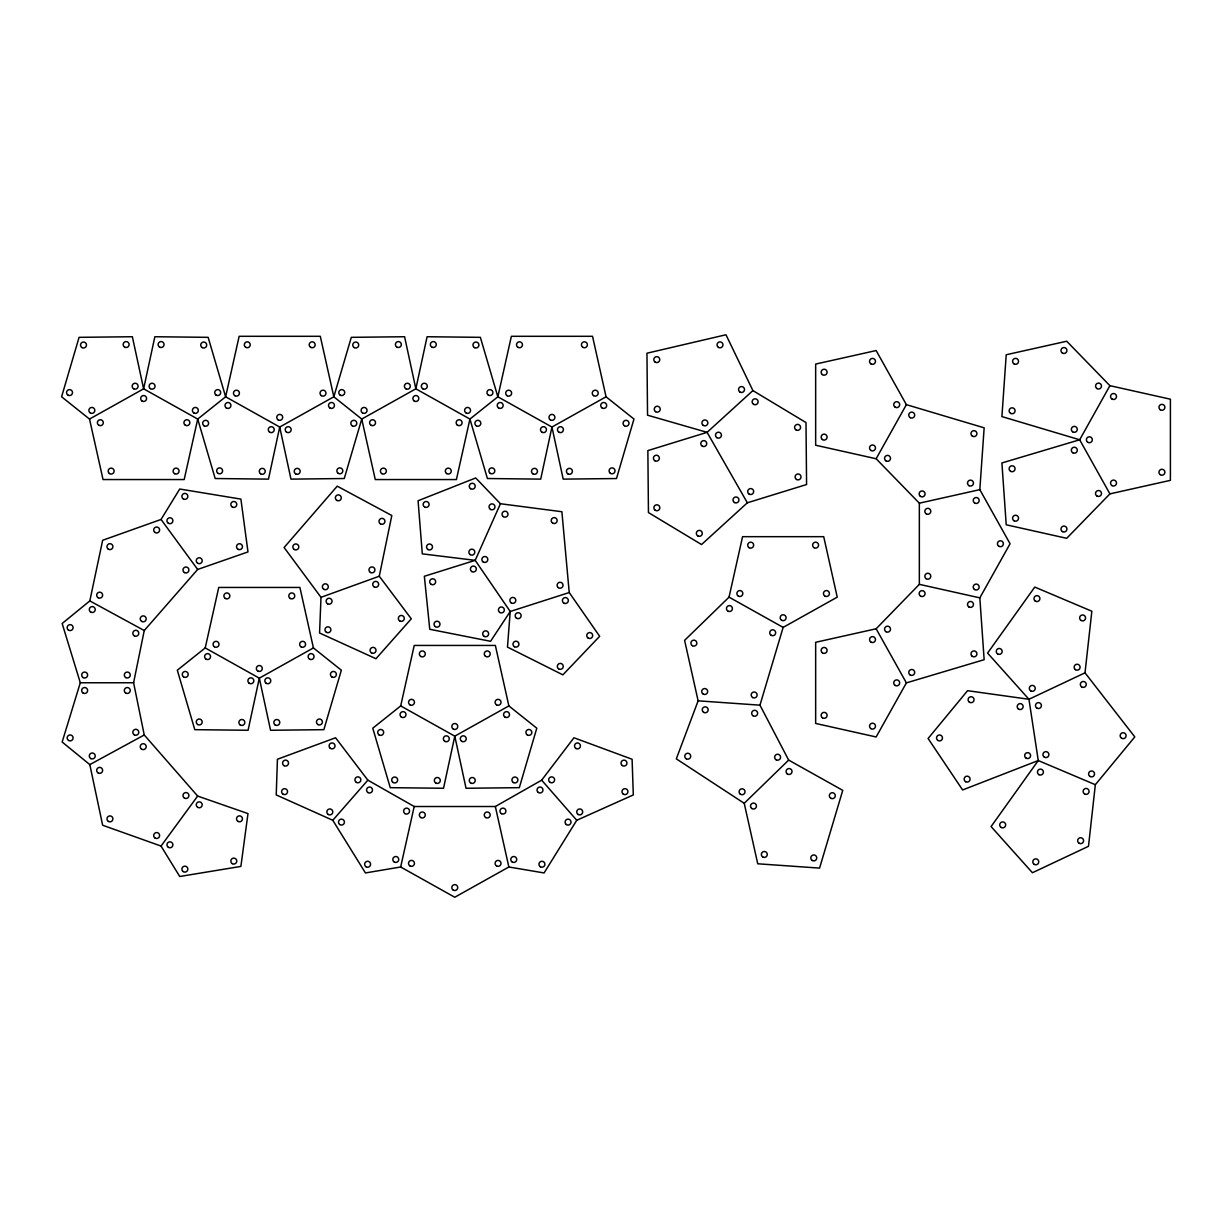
<?xml version="1.0" encoding="UTF-8"?>
<svg xmlns="http://www.w3.org/2000/svg" width="1232" height="1232" viewBox="0 0 1232 1232"><rect width="100%" height="100%" fill="white"/><g stroke="black" fill="none" stroke-linecap="round" stroke-linejoin="round"><path stroke-width="1.5" d="M320.998 597.32L319.565 633.002L375.96 658.72L411.288 618.818L379.271 576.222L391.807 515.515L337.229 486.163L284.115 547.516L320.998 597.32L379.271 576.222M979.825 489.658L984.152 427.827L906.382 404.65L876.137 350.55L815.661 364.071L815.661 445.229L876.137 458.751L919.349 503.18L919.349 584.338L876.137 628.782L815.661 642.303L815.661 723.446L876.137 736.967L906.382 682.882L984.152 659.69L979.825 597.859L1010.071 543.759L979.825 489.658L919.349 503.18M1085.007 672.826L1091.845 611.226L1034.772 587.079L987.587 653.099L1028.951 699.268L1038.268 760.544L991.082 826.564L1032.431 872.733L1088.487 846.307L1095.34 784.707L1134.795 736.905L1085.007 672.826L1028.951 699.268L967.567 690.69L928.096 738.492L962.623 789.958L1038.268 760.544L1095.34 784.707M133.595 682.759L144.252 630.538L197.659 569.446L247.986 551.921L240.887 499.099L179.733 489.027L161.038 519.457L102.656 540.278L89.813 600.908L62.154 623.5L80.296 682.759L62.154 742.018L89.813 764.61L102.656 825.24L161.038 846.061L179.733 876.491L240.887 866.419L247.986 813.597L197.659 796.072L144.252 734.98L133.595 682.759L80.296 682.759M205.22 647.924L218.742 587.448L299.9 587.448L313.421 647.924L341.341 670.208L323.862 729.667L270.563 730.268L259.321 678.17L205.22 647.924L177.316 670.208L194.795 729.667L248.079 730.268L259.321 678.17L313.421 647.924M400.693 705.921L414.214 645.445L495.356 645.445L508.878 705.921L536.798 728.204L519.319 787.664L466.035 788.264L454.793 736.166L400.693 705.921L372.772 728.204L390.251 787.664L443.535 788.264L454.793 736.166L508.878 705.921M400.662 866.989L414.198 806.513L367.86 780.164L335.566 737.768L277.431 759.251L276.23 794.933L332.779 820.281L365.457 872.949L400.662 866.989L454.762 897.235L508.862 866.989L544.082 872.949L576.745 820.281L633.31 794.933L632.093 759.251L573.958 737.768L541.664 780.164L495.341 806.513L414.198 806.513M729.036 597.15L742.573 536.675L823.715 536.675L837.236 597.15L783.136 627.396L759.959 705.166L788.665 760.098L842.75 790.343L819.573 868.098L757.742 863.786L744.22 803.295L676.322 758.85L698.128 700.839L684.607 640.363L729.036 597.15L783.136 627.396M500.423 503.734L475.198 560.344L424.347 576.268L429.768 629.29L490.567 641.302L510.217 611.488L569.23 592.546L599.661 636.297L562.885 674.859L507.476 647.093L510.217 611.488L475.198 560.344L422.299 553.861L418.079 500.746L475.721 477.954L500.423 503.734L561.884 511.727L569.23 592.546M876.137 458.751L906.382 404.65M1109.909 385.678L1079.679 439.778L1001.909 462.955L1006.221 524.786L1066.712 538.307L1109.909 493.878L1170.4 480.341L1170.4 399.199L1109.909 385.678L1066.712 341.233L1006.221 354.754L1001.909 416.585L1079.679 439.778L1109.909 493.878M161.038 846.061L197.659 796.072M332.779 820.281L367.86 780.164M744.22 803.295L788.665 760.098M752.906 390.59L707.091 432.34L647.863 450.604L648.448 512.574L701.547 544.544L747.347 502.795L806.575 484.53L806.005 422.561L752.906 390.59L725.971 334.765L646.954 353.214L647.539 415.184L707.091 432.34L747.347 502.795M89.52 419.065L143.62 388.819L154.862 336.736L208.146 337.337L225.625 396.796L279.726 427.042L290.968 479.125L344.267 478.524L361.746 419.065L415.846 388.819L427.088 336.736L480.372 337.337L497.851 396.796L551.951 427.042L563.193 479.125L616.493 478.54L633.972 419.065L606.052 396.796L592.53 336.305L511.372 336.305L497.851 396.796L469.931 419.065L456.41 479.556L375.267 479.556L361.746 419.065L333.826 396.796L320.305 336.305L239.147 336.305L225.625 396.796L197.721 419.065L184.184 479.556L103.041 479.556L89.52 419.065L61.6 396.796L79.079 337.337L132.363 336.736L143.62 388.819L197.721 419.065L215.184 478.524L268.484 479.125L279.726 427.042L333.826 396.796L351.305 337.337L404.589 336.736L415.846 388.819L469.931 419.065L487.41 478.524L540.709 479.125L551.951 427.042L606.052 396.796M89.813 764.61L144.252 734.98M698.128 700.839L759.959 705.166M919.349 584.338L979.825 597.859M89.813 600.908L144.252 630.538M541.664 780.164L576.745 820.281M161.038 519.457L197.659 569.446M876.137 628.782L906.382 682.882M495.341 806.513L508.862 866.989M125.541 692.908A2.972 2.972 0 0 0 130.238 690.798A2.972 2.972 0 0 0 126.064 687.779A2.972 2.972 0 0 0 125.541 692.908M83.16 693.077A2.972 2.972 0 0 0 87.626 690.49A2.972 2.972 0 0 0 83.16 687.918A2.972 2.972 0 0 0 83.16 693.077M68.638 740.478A2.972 2.972 0 0 0 73.104 737.906A2.972 2.972 0 0 0 68.638 735.335A2.972 2.972 0 0 0 68.638 740.478M90.768 758.542A2.972 2.972 0 0 0 95.234 755.971A2.972 2.972 0 0 0 90.768 753.399A2.972 2.972 0 0 0 90.768 758.542M134.319 734.842A2.972 2.972 0 0 0 138.785 732.27A2.972 2.972 0 0 0 134.319 729.683A2.972 2.972 0 0 0 134.319 734.842M237.745 549.102A2.972 2.972 0 0 0 242.442 546.993A2.972 2.972 0 0 0 238.269 543.974A2.972 2.972 0 0 0 237.745 549.102M232.309 507.014A2.972 2.972 0 0 0 236.775 504.442A2.972 2.972 0 0 0 232.309 501.871A2.972 2.972 0 0 0 232.309 507.014M183.383 498.96A2.972 2.972 0 0 0 187.849 496.388A2.972 2.972 0 0 0 183.383 493.801A2.972 2.972 0 0 0 183.383 498.96M168.43 523.307A2.972 2.972 0 0 0 172.896 520.72A2.972 2.972 0 0 0 168.43 518.148A2.972 2.972 0 0 0 168.43 523.307M197.736 563.301A2.972 2.972 0 0 0 202.202 560.714A2.972 2.972 0 0 0 197.736 558.142A2.972 2.972 0 0 0 197.736 563.301M141.48 749.071A2.972 2.972 0 0 0 146.177 746.962A2.972 2.972 0 0 0 142.003 743.943A2.972 2.972 0 0 0 141.48 749.071M98.175 772.941A2.972 2.972 0 0 0 102.641 770.37A2.972 2.972 0 0 0 98.175 767.782A2.972 2.972 0 0 0 98.175 772.941M108.462 821.451A2.972 2.972 0 0 0 112.913 818.88A2.972 2.972 0 0 0 108.462 816.292A2.972 2.972 0 0 0 108.462 821.451M155.155 838.099A2.972 2.972 0 0 0 159.621 835.527A2.972 2.972 0 0 0 155.155 832.955A2.972 2.972 0 0 0 155.155 838.099M184.461 798.105A2.972 2.972 0 0 0 188.927 795.533A2.972 2.972 0 0 0 184.461 792.961A2.972 2.972 0 0 0 184.461 798.105M134.319 635.835A2.972 2.972 0 0 0 138.785 633.248A2.972 2.972 0 0 0 134.319 630.676A2.972 2.972 0 0 0 134.319 635.835M90.768 612.119A2.972 2.972 0 0 0 95.234 609.547A2.972 2.972 0 0 0 90.768 606.976A2.972 2.972 0 0 0 90.768 612.119M68.391 630.029A2.972 2.972 0 0 0 73.088 627.92A2.972 2.972 0 0 0 68.915 624.901A2.972 2.972 0 0 0 68.391 630.029M83.16 677.6A2.972 2.972 0 0 0 87.626 675.028A2.972 2.972 0 0 0 83.16 672.456A2.972 2.972 0 0 0 83.16 677.6M125.787 677.6A2.972 2.972 0 0 0 130.253 675.028A2.972 2.972 0 0 0 125.787 672.456A2.972 2.972 0 0 0 125.787 677.6M184.461 572.572A2.972 2.972 0 0 0 188.927 569.985A2.972 2.972 0 0 0 184.461 567.413A2.972 2.972 0 0 0 184.461 572.572M154.909 532.409A2.972 2.972 0 0 0 159.606 530.299A2.972 2.972 0 0 0 155.432 527.281A2.972 2.972 0 0 0 154.909 532.409M108.2 549.056A2.972 2.972 0 0 0 112.897 546.946A2.972 2.972 0 0 0 108.724 543.928A2.972 2.972 0 0 0 108.2 549.056M98.175 597.736A2.972 2.972 0 0 0 102.641 595.148A2.972 2.972 0 0 0 98.175 592.577A2.972 2.972 0 0 0 98.175 597.736M141.726 621.436A2.972 2.972 0 0 0 146.192 618.864A2.972 2.972 0 0 0 141.726 616.277A2.972 2.972 0 0 0 141.726 621.436M168.43 847.37A2.972 2.972 0 0 0 172.896 844.798A2.972 2.972 0 0 0 168.43 842.226A2.972 2.972 0 0 0 168.43 847.37M183.137 871.548A2.972 2.972 0 0 0 187.834 869.438A2.972 2.972 0 0 0 183.66 866.419A2.972 2.972 0 0 0 183.137 871.548M232.309 863.647A2.972 2.972 0 0 0 236.775 861.076A2.972 2.972 0 0 0 232.309 858.504A2.972 2.972 0 0 0 232.309 863.647M238.007 821.405A2.972 2.972 0 0 0 242.458 818.818A2.972 2.972 0 0 0 238.007 816.246A2.972 2.972 0 0 0 238.007 821.405M197.736 807.376A2.972 2.972 0 0 0 202.202 804.804A2.972 2.972 0 0 0 197.736 802.217A2.972 2.972 0 0 0 197.736 807.376M501.455 813.659A2.972 2.972 0 0 0 505.921 811.087A2.972 2.972 0 0 0 501.455 808.515A2.972 2.972 0 0 0 501.455 813.659M512.266 862.046A2.972 2.972 0 0 0 516.732 859.474A2.972 2.972 0 0 0 512.266 856.902A2.972 2.972 0 0 0 512.266 862.046M540.448 866.82A2.972 2.972 0 0 0 544.898 864.233A2.972 2.972 0 0 0 540.448 861.661A2.972 2.972 0 0 0 540.448 866.82M566.32 824.516A2.972 2.972 0 0 0 571.017 822.406A2.972 2.972 0 0 0 566.843 819.388A2.972 2.972 0 0 0 566.32 824.516M538.261 792.422A2.972 2.972 0 0 0 542.958 790.313A2.972 2.972 0 0 0 538.784 787.294A2.972 2.972 0 0 0 538.261 792.422M575.991 748.486A2.972 2.972 0 0 0 580.457 745.914A2.972 2.972 0 0 0 575.991 743.343A2.972 2.972 0 0 0 575.991 748.486M549.903 782.243A2.972 2.972 0 0 0 554.6 780.133A2.972 2.972 0 0 0 550.427 777.115A2.972 2.972 0 0 0 549.903 782.243M578.224 814.506A2.972 2.972 0 0 0 582.69 811.919A2.972 2.972 0 0 0 578.224 809.347A2.972 2.972 0 0 0 578.224 814.506M623.207 794.055A2.972 2.972 0 0 0 627.92 791.945A2.972 2.972 0 0 0 623.731 788.927A2.972 2.972 0 0 0 623.207 794.055M622.252 765.503A2.972 2.972 0 0 0 626.949 763.393A2.972 2.972 0 0 0 622.776 760.375A2.972 2.972 0 0 0 622.252 765.503M368.045 792.592A2.972 2.972 0 0 0 372.511 790.005A2.972 2.972 0 0 0 368.045 787.433A2.972 2.972 0 0 0 368.045 792.592M339.724 824.516A2.972 2.972 0 0 0 344.421 822.406A2.972 2.972 0 0 0 340.248 819.388A2.972 2.972 0 0 0 339.724 824.516M366.12 866.82A2.972 2.972 0 0 0 370.586 864.233A2.972 2.972 0 0 0 366.12 861.661A2.972 2.972 0 0 0 366.12 866.82M394.286 862.046A2.972 2.972 0 0 0 398.752 859.474A2.972 2.972 0 0 0 394.286 856.902A2.972 2.972 0 0 0 394.286 862.046M405.097 813.659A2.972 2.972 0 0 0 409.563 811.087A2.972 2.972 0 0 0 405.097 808.515A2.972 2.972 0 0 0 405.097 813.659M330.315 748.317A2.972 2.972 0 0 0 335.012 746.222A2.972 2.972 0 0 0 330.838 743.204A2.972 2.972 0 0 0 330.315 748.317M284.053 765.673A2.972 2.972 0 0 0 288.519 763.085A2.972 2.972 0 0 0 284.053 760.514A2.972 2.972 0 0 0 284.053 765.673M282.836 794.055A2.972 2.972 0 0 0 287.533 791.945A2.972 2.972 0 0 0 283.36 788.927A2.972 2.972 0 0 0 282.836 794.055M328.343 814.506A2.972 2.972 0 0 0 332.794 811.919A2.972 2.972 0 0 0 328.343 809.347A2.972 2.972 0 0 0 328.343 814.506M356.402 782.397A2.972 2.972 0 0 0 360.868 779.825A2.972 2.972 0 0 0 356.402 777.253A2.972 2.972 0 0 0 356.402 782.397M420.82 817.555A2.972 2.972 0 0 0 425.286 814.983A2.972 2.972 0 0 0 420.82 812.396A2.972 2.972 0 0 0 420.82 817.555M409.994 865.942A2.972 2.972 0 0 0 414.46 863.37A2.972 2.972 0 0 0 409.994 860.798A2.972 2.972 0 0 0 409.994 865.942M453.284 890.135A2.972 2.972 0 0 0 457.734 887.564A2.972 2.972 0 0 0 453.284 884.992A2.972 2.972 0 0 0 453.284 890.135M496.558 865.942A2.972 2.972 0 0 0 501.024 863.37A2.972 2.972 0 0 0 496.558 860.798A2.972 2.972 0 0 0 496.558 865.942M485.731 817.555A2.972 2.972 0 0 0 490.197 814.983A2.972 2.972 0 0 0 485.731 812.396A2.972 2.972 0 0 0 485.731 817.555M410.025 704.873A2.972 2.972 0 0 0 414.476 702.302A2.972 2.972 0 0 0 410.025 699.73A2.972 2.972 0 0 0 410.025 704.873M453.299 729.067A2.972 2.972 0 0 0 457.765 726.495A2.972 2.972 0 0 0 453.299 723.923A2.972 2.972 0 0 0 453.299 729.067M496.573 704.873A2.972 2.972 0 0 0 501.039 702.302A2.972 2.972 0 0 0 496.573 699.73A2.972 2.972 0 0 0 496.573 704.873M485.5 656.317A2.972 2.972 0 0 0 490.197 654.207A2.972 2.972 0 0 0 486.024 651.189A2.972 2.972 0 0 0 485.5 656.317M420.836 656.487A2.972 2.972 0 0 0 425.302 653.915A2.972 2.972 0 0 0 420.836 651.328A2.972 2.972 0 0 0 420.836 656.487M378.948 734.826A2.972 2.972 0 0 0 383.66 732.717A2.972 2.972 0 0 0 379.487 729.698A2.972 2.972 0 0 0 378.948 734.826M392.931 782.397A2.972 2.972 0 0 0 397.643 780.287A2.972 2.972 0 0 0 393.47 777.269A2.972 2.972 0 0 0 392.931 782.397M435.82 783.044A2.972 2.972 0 0 0 440.286 780.457A2.972 2.972 0 0 0 435.82 777.885A2.972 2.972 0 0 0 435.82 783.044M444.829 741.356A2.972 2.972 0 0 0 449.28 738.784A2.972 2.972 0 0 0 444.829 736.212A2.972 2.972 0 0 0 444.829 741.356M401.293 717.009A2.972 2.972 0 0 0 405.99 714.899A2.972 2.972 0 0 0 401.817 711.88A2.972 2.972 0 0 0 401.293 717.009M470.763 783.044A2.972 2.972 0 0 0 475.229 780.457A2.972 2.972 0 0 0 470.763 777.885A2.972 2.972 0 0 0 470.763 783.044M513.405 782.551A2.972 2.972 0 0 0 517.871 779.979A2.972 2.972 0 0 0 513.405 777.407A2.972 2.972 0 0 0 513.405 782.551M527.388 734.98A2.972 2.972 0 0 0 531.839 732.409A2.972 2.972 0 0 0 527.388 729.837A2.972 2.972 0 0 0 527.388 734.98M505.058 717.163A2.972 2.972 0 0 0 509.509 714.591A2.972 2.972 0 0 0 505.058 712.019A2.972 2.972 0 0 0 505.058 717.163M461.769 741.356A2.972 2.972 0 0 0 466.235 738.784A2.972 2.972 0 0 0 461.769 736.212A2.972 2.972 0 0 0 461.769 741.356M204.158 425.856A2.972 2.972 0 0 0 208.608 423.284A2.972 2.972 0 0 0 204.158 420.697A2.972 2.972 0 0 0 204.158 425.856M218.141 473.427A2.972 2.972 0 0 0 222.592 470.855A2.972 2.972 0 0 0 218.141 468.268A2.972 2.972 0 0 0 218.141 473.427M260.506 473.735A2.972 2.972 0 0 0 265.219 471.625A2.972 2.972 0 0 0 261.03 468.607A2.972 2.972 0 0 0 260.506 473.735M269.5 432.062A2.972 2.972 0 0 0 274.212 429.953A2.972 2.972 0 0 0 270.039 426.934A2.972 2.972 0 0 0 269.5 432.062M226.226 407.869A2.972 2.972 0 0 0 230.923 405.759A2.972 2.972 0 0 0 226.75 402.741A2.972 2.972 0 0 0 226.226 407.869M310.695 347.362A2.972 2.972 0 0 0 315.161 344.775A2.972 2.972 0 0 0 310.695 342.203A2.972 2.972 0 0 0 310.695 347.362M245.784 347.347A2.972 2.972 0 0 0 250.235 344.775A2.972 2.972 0 0 0 245.784 342.203A2.972 2.972 0 0 0 245.784 347.347M234.958 395.749A2.972 2.972 0 0 0 239.424 393.162A2.972 2.972 0 0 0 234.958 390.59A2.972 2.972 0 0 0 234.958 395.749M277.985 419.773A2.972 2.972 0 0 0 282.682 417.663A2.972 2.972 0 0 0 278.509 414.645A2.972 2.972 0 0 0 277.985 419.773M321.259 395.58A2.972 2.972 0 0 0 325.972 393.47A2.972 2.972 0 0 0 321.783 390.452A2.972 2.972 0 0 0 321.259 395.58M98.853 425.271A2.972 2.972 0 0 0 103.303 422.699A2.972 2.972 0 0 0 98.853 420.127A2.972 2.972 0 0 0 98.853 425.271M109.417 473.504A2.972 2.972 0 0 0 114.114 471.394A2.972 2.972 0 0 0 109.941 468.376A2.972 2.972 0 0 0 109.417 473.504M174.59 473.658A2.972 2.972 0 0 0 179.056 471.086A2.972 2.972 0 0 0 174.59 468.514A2.972 2.972 0 0 0 174.59 473.658M185.401 425.271A2.972 2.972 0 0 0 189.867 422.699A2.972 2.972 0 0 0 185.401 420.127A2.972 2.972 0 0 0 185.401 425.271M142.127 401.078A2.972 2.972 0 0 0 146.593 398.506A2.972 2.972 0 0 0 142.127 395.934A2.972 2.972 0 0 0 142.127 401.078M124.648 347.116A2.972 2.972 0 0 0 129.114 344.529A2.972 2.972 0 0 0 124.648 341.957A2.972 2.972 0 0 0 124.648 347.116M82.02 347.593A2.972 2.972 0 0 0 86.486 345.022A2.972 2.972 0 0 0 82.02 342.434A2.972 2.972 0 0 0 82.02 347.593M67.791 394.995A2.972 2.972 0 0 0 72.488 392.885A2.972 2.972 0 0 0 68.314 389.866A2.972 2.972 0 0 0 67.791 394.995M90.367 412.982A2.972 2.972 0 0 0 94.833 410.41A2.972 2.972 0 0 0 90.367 407.823A2.972 2.972 0 0 0 90.367 412.982M133.657 388.788A2.972 2.972 0 0 0 138.107 386.217A2.972 2.972 0 0 0 133.657 383.629A2.972 2.972 0 0 0 133.657 388.788M286.455 432.062A2.972 2.972 0 0 0 291.168 429.953A2.972 2.972 0 0 0 286.979 426.934A2.972 2.972 0 0 0 286.455 432.062M295.711 473.904A2.972 2.972 0 0 0 300.177 471.332A2.972 2.972 0 0 0 295.711 468.745A2.972 2.972 0 0 0 295.711 473.904M338.092 473.257A2.972 2.972 0 0 0 342.789 471.148A2.972 2.972 0 0 0 338.615 468.129A2.972 2.972 0 0 0 338.092 473.257M352.321 425.856A2.972 2.972 0 0 0 356.787 423.284A2.972 2.972 0 0 0 352.321 420.697A2.972 2.972 0 0 0 352.321 425.856M329.991 408.038A2.972 2.972 0 0 0 334.457 405.467A2.972 2.972 0 0 0 329.991 402.879A2.972 2.972 0 0 0 329.991 408.038M202.233 347.593A2.972 2.972 0 0 0 206.699 345.022A2.972 2.972 0 0 0 202.233 342.434A2.972 2.972 0 0 0 202.233 347.593M159.606 347.116A2.972 2.972 0 0 0 164.056 344.529A2.972 2.972 0 0 0 159.606 341.957A2.972 2.972 0 0 0 159.606 347.116M150.35 388.619A2.972 2.972 0 0 0 155.047 386.509A2.972 2.972 0 0 0 150.874 383.491A2.972 2.972 0 0 0 150.35 388.619M193.886 412.982A2.972 2.972 0 0 0 198.337 410.41A2.972 2.972 0 0 0 193.886 407.823A2.972 2.972 0 0 0 193.886 412.982M215.954 394.995A2.972 2.972 0 0 0 220.667 392.885A2.972 2.972 0 0 0 216.478 389.866A2.972 2.972 0 0 0 215.954 394.995M396.627 346.947A2.972 2.972 0 0 0 401.324 344.837A2.972 2.972 0 0 0 397.151 341.818A2.972 2.972 0 0 0 396.627 346.947M354.246 347.593A2.972 2.972 0 0 0 358.712 345.022A2.972 2.972 0 0 0 354.246 342.434A2.972 2.972 0 0 0 354.246 347.593M340.017 394.995A2.972 2.972 0 0 0 344.714 392.885A2.972 2.972 0 0 0 340.54 389.866A2.972 2.972 0 0 0 340.017 394.995M362.593 412.982A2.972 2.972 0 0 0 367.059 410.41A2.972 2.972 0 0 0 362.593 407.823A2.972 2.972 0 0 0 362.593 412.982M405.882 388.788A2.972 2.972 0 0 0 410.333 386.217A2.972 2.972 0 0 0 405.882 383.629A2.972 2.972 0 0 0 405.882 388.788M558.943 432.232A2.972 2.972 0 0 0 563.409 429.66A2.972 2.972 0 0 0 558.943 427.073A2.972 2.972 0 0 0 558.943 432.232M567.937 473.904A2.972 2.972 0 0 0 572.403 471.332A2.972 2.972 0 0 0 567.937 468.745A2.972 2.972 0 0 0 567.937 473.904M610.317 473.257A2.972 2.972 0 0 0 615.014 471.148A2.972 2.972 0 0 0 610.841 468.129A2.972 2.972 0 0 0 610.317 473.257M624.301 425.687A2.972 2.972 0 0 0 628.998 423.577A2.972 2.972 0 0 0 624.824 420.559A2.972 2.972 0 0 0 624.301 425.687M602.217 408.038A2.972 2.972 0 0 0 606.683 405.467A2.972 2.972 0 0 0 602.217 402.879A2.972 2.972 0 0 0 602.217 408.038M582.921 347.362A2.972 2.972 0 0 0 587.387 344.775A2.972 2.972 0 0 0 582.921 342.203A2.972 2.972 0 0 0 582.921 347.362M517.748 347.193A2.972 2.972 0 0 0 522.445 345.083A2.972 2.972 0 0 0 518.272 342.065A2.972 2.972 0 0 0 517.748 347.193M507.184 395.749A2.972 2.972 0 0 0 511.65 393.162A2.972 2.972 0 0 0 507.184 390.59A2.972 2.972 0 0 0 507.184 395.749M550.211 419.773A2.972 2.972 0 0 0 554.908 417.663A2.972 2.972 0 0 0 550.735 414.645A2.972 2.972 0 0 0 550.211 419.773M593.485 395.58A2.972 2.972 0 0 0 598.198 393.47A2.972 2.972 0 0 0 594.009 390.452A2.972 2.972 0 0 0 593.485 395.58M474.459 347.593A2.972 2.972 0 0 0 478.925 345.022A2.972 2.972 0 0 0 474.459 342.434A2.972 2.972 0 0 0 474.459 347.593M431.831 347.116A2.972 2.972 0 0 0 436.282 344.529A2.972 2.972 0 0 0 431.831 341.957A2.972 2.972 0 0 0 431.831 347.116M422.822 388.788A2.972 2.972 0 0 0 427.288 386.217A2.972 2.972 0 0 0 422.822 383.629A2.972 2.972 0 0 0 422.822 388.788M466.112 412.982A2.972 2.972 0 0 0 470.562 410.41A2.972 2.972 0 0 0 466.112 407.823A2.972 2.972 0 0 0 466.112 412.982M488.442 395.164A2.972 2.972 0 0 0 492.908 392.592A2.972 2.972 0 0 0 488.442 390.005A2.972 2.972 0 0 0 488.442 395.164M476.384 425.856A2.972 2.972 0 0 0 480.834 423.284A2.972 2.972 0 0 0 476.384 420.697A2.972 2.972 0 0 0 476.384 425.856M490.367 473.427A2.972 2.972 0 0 0 494.817 470.855A2.972 2.972 0 0 0 490.367 468.268A2.972 2.972 0 0 0 490.367 473.427M532.732 473.735A2.972 2.972 0 0 0 537.445 471.625A2.972 2.972 0 0 0 533.256 468.607A2.972 2.972 0 0 0 532.732 473.735M541.988 432.232A2.972 2.972 0 0 0 546.454 429.66A2.972 2.972 0 0 0 541.988 427.073A2.972 2.972 0 0 0 541.988 432.232M498.714 408.038A2.972 2.972 0 0 0 503.164 405.467A2.972 2.972 0 0 0 498.714 402.879A2.972 2.972 0 0 0 498.714 408.038M370.817 425.102A2.972 2.972 0 0 0 375.514 423.007A2.972 2.972 0 0 0 371.34 419.989A2.972 2.972 0 0 0 370.817 425.102M381.889 473.658A2.972 2.972 0 0 0 386.355 471.086A2.972 2.972 0 0 0 381.889 468.514A2.972 2.972 0 0 0 381.889 473.658M446.554 473.504A2.972 2.972 0 0 0 451.251 471.394A2.972 2.972 0 0 0 447.077 468.376A2.972 2.972 0 0 0 446.554 473.504M457.38 425.102A2.972 2.972 0 0 0 462.077 423.007A2.972 2.972 0 0 0 457.904 419.989A2.972 2.972 0 0 0 457.38 425.102M414.091 400.908A2.972 2.972 0 0 0 418.803 398.814A2.972 2.972 0 0 0 414.63 395.795A2.972 2.972 0 0 0 414.091 400.908M431.185 584.338A2.972 2.972 0 0 0 435.651 581.766A2.972 2.972 0 0 0 431.185 579.179A2.972 2.972 0 0 0 431.185 584.338M435.266 626.58A2.972 2.972 0 0 0 439.978 624.485A2.972 2.972 0 0 0 435.805 621.467A2.972 2.972 0 0 0 435.266 626.58M483.914 636.205A2.972 2.972 0 0 0 488.611 634.095A2.972 2.972 0 0 0 484.438 631.077A2.972 2.972 0 0 0 483.914 636.205M499.899 612.52A2.972 2.972 0 0 0 504.35 609.948A2.972 2.972 0 0 0 499.899 607.361A2.972 2.972 0 0 0 499.899 612.52M471.887 571.602A2.972 2.972 0 0 0 476.337 569.03A2.972 2.972 0 0 0 471.887 566.458A2.972 2.972 0 0 0 471.887 571.602M470.501 488.642A2.972 2.972 0 0 0 475.198 486.532A2.972 2.972 0 0 0 471.024 483.514A2.972 2.972 0 0 0 470.501 488.642M424.64 507.03A2.972 2.972 0 0 0 429.106 504.458A2.972 2.972 0 0 0 424.64 501.886A2.972 2.972 0 0 0 424.64 507.03M428.028 549.534A2.972 2.972 0 0 0 432.494 546.962A2.972 2.972 0 0 0 428.028 544.39A2.972 2.972 0 0 0 428.028 549.534M470.085 554.554A2.972 2.972 0 0 0 474.797 552.444A2.972 2.972 0 0 0 470.624 549.426A2.972 2.972 0 0 0 470.085 554.554M490.521 509.432A2.972 2.972 0 0 0 494.987 506.86A2.972 2.972 0 0 0 490.521 504.273A2.972 2.972 0 0 0 490.521 509.432M558.543 668.791A2.972 2.972 0 0 0 563.24 666.681A2.972 2.972 0 0 0 559.066 663.663A2.972 2.972 0 0 0 558.543 668.791M588.218 638.099A2.972 2.972 0 0 0 592.684 635.527A2.972 2.972 0 0 0 588.218 632.955A2.972 2.972 0 0 0 588.218 638.099M563.625 602.941A2.972 2.972 0 0 0 568.322 600.831A2.972 2.972 0 0 0 564.148 597.813A2.972 2.972 0 0 0 563.625 602.941M516.408 618.094A2.972 2.972 0 0 0 521.121 615.985A2.972 2.972 0 0 0 516.932 612.966A2.972 2.972 0 0 0 516.408 618.094M514.468 646.738A2.972 2.972 0 0 0 518.934 644.167A2.972 2.972 0 0 0 514.468 641.595A2.972 2.972 0 0 0 514.468 646.738M552.706 523.153A2.972 2.972 0 0 0 557.157 520.582A2.972 2.972 0 0 0 552.706 517.994A2.972 2.972 0 0 0 552.706 523.153M503.272 516.593A2.972 2.972 0 0 0 507.984 514.483A2.972 2.972 0 0 0 503.796 511.465A2.972 2.972 0 0 0 503.272 516.593M483.098 561.884A2.972 2.972 0 0 0 487.795 559.775A2.972 2.972 0 0 0 483.622 556.756A2.972 2.972 0 0 0 483.098 561.884M511.111 602.802A2.972 2.972 0 0 0 515.808 600.692A2.972 2.972 0 0 0 511.634 597.674A2.972 2.972 0 0 0 511.111 602.802M558.327 587.649A2.972 2.972 0 0 0 563.024 585.539A2.972 2.972 0 0 0 558.851 582.52A2.972 2.972 0 0 0 558.327 587.649M183.491 676.815A2.972 2.972 0 0 0 188.203 674.72A2.972 2.972 0 0 0 184.015 671.702A2.972 2.972 0 0 0 183.491 676.815M197.736 724.555A2.972 2.972 0 0 0 202.187 721.983A2.972 2.972 0 0 0 197.736 719.411A2.972 2.972 0 0 0 197.736 724.555M240.101 724.878A2.972 2.972 0 0 0 244.814 722.768A2.972 2.972 0 0 0 240.64 719.75A2.972 2.972 0 0 0 240.101 724.878M249.11 683.19A2.972 2.972 0 0 0 253.807 681.096A2.972 2.972 0 0 0 249.634 678.077A2.972 2.972 0 0 0 249.11 683.19M205.821 658.997A2.972 2.972 0 0 0 210.533 656.902A2.972 2.972 0 0 0 206.345 653.884A2.972 2.972 0 0 0 205.821 658.997M290.29 598.49A2.972 2.972 0 0 0 294.756 595.918A2.972 2.972 0 0 0 290.29 593.331A2.972 2.972 0 0 0 290.29 598.49M225.379 598.49A2.972 2.972 0 0 0 229.845 595.918A2.972 2.972 0 0 0 225.379 593.331A2.972 2.972 0 0 0 225.379 598.49M214.306 646.708A2.972 2.972 0 0 0 219.003 644.598A2.972 2.972 0 0 0 214.83 641.579A2.972 2.972 0 0 0 214.306 646.708M257.842 671.07A2.972 2.972 0 0 0 262.293 668.499A2.972 2.972 0 0 0 257.842 665.911A2.972 2.972 0 0 0 257.842 671.07M301.116 646.877A2.972 2.972 0 0 0 305.582 644.305A2.972 2.972 0 0 0 301.116 641.718A2.972 2.972 0 0 0 301.116 646.877M331.916 676.984A2.972 2.972 0 0 0 336.382 674.412A2.972 2.972 0 0 0 331.916 671.84A2.972 2.972 0 0 0 331.916 676.984M309.586 659.166A2.972 2.972 0 0 0 314.052 656.594A2.972 2.972 0 0 0 309.586 654.023A2.972 2.972 0 0 0 309.586 659.166M266.05 683.19A2.972 2.972 0 0 0 270.763 681.096A2.972 2.972 0 0 0 266.589 678.077A2.972 2.972 0 0 0 266.05 683.19M275.059 724.878A2.972 2.972 0 0 0 279.756 722.768A2.972 2.972 0 0 0 275.583 719.75A2.972 2.972 0 0 0 275.059 724.878M317.933 724.555A2.972 2.972 0 0 0 322.399 721.983A2.972 2.972 0 0 0 317.933 719.411A2.972 2.972 0 0 0 317.933 724.555M326.449 632.339A2.972 2.972 0 0 0 330.9 629.768A2.972 2.972 0 0 0 326.449 627.196A2.972 2.972 0 0 0 326.449 632.339M371.556 652.914A2.972 2.972 0 0 0 376.022 650.327A2.972 2.972 0 0 0 371.556 647.755A2.972 2.972 0 0 0 371.556 652.914M399.83 620.99A2.972 2.972 0 0 0 404.296 618.418A2.972 2.972 0 0 0 399.83 615.846A2.972 2.972 0 0 0 399.83 620.99M374.205 586.909A2.972 2.972 0 0 0 378.671 584.338A2.972 2.972 0 0 0 374.205 581.766A2.972 2.972 0 0 0 374.205 586.909M327.589 603.803A2.972 2.972 0 0 0 332.055 601.231A2.972 2.972 0 0 0 327.589 598.644A2.972 2.972 0 0 0 327.589 603.803M336.829 500.408A2.972 2.972 0 0 0 341.295 497.836A2.972 2.972 0 0 0 336.829 495.264A2.972 2.972 0 0 0 336.829 500.408M294.34 549.503A2.972 2.972 0 0 0 298.806 546.916A2.972 2.972 0 0 0 294.34 544.344A2.972 2.972 0 0 0 294.34 549.503M323.847 589.343A2.972 2.972 0 0 0 328.297 586.771A2.972 2.972 0 0 0 323.847 584.199A2.972 2.972 0 0 0 323.847 589.343M370.462 572.464A2.972 2.972 0 0 0 374.928 569.877A2.972 2.972 0 0 0 370.462 567.305A2.972 2.972 0 0 0 370.462 572.464M380.488 523.908A2.972 2.972 0 0 0 384.954 521.321A2.972 2.972 0 0 0 380.488 518.749A2.972 2.972 0 0 0 380.488 523.908M734.488 502.533A2.972 2.972 0 0 0 738.954 499.946A2.972 2.972 0 0 0 734.488 497.374A2.972 2.972 0 0 0 734.488 502.533M702.286 446.169A2.972 2.972 0 0 0 706.737 443.582A2.972 2.972 0 0 0 702.286 441.01A2.972 2.972 0 0 0 702.286 446.169M654.9 460.768A2.972 2.972 0 0 0 659.366 458.196A2.972 2.972 0 0 0 654.9 455.624A2.972 2.972 0 0 0 654.9 460.768M655.116 510.187A2.972 2.972 0 0 0 659.813 508.077A2.972 2.972 0 0 0 655.64 505.058A2.972 2.972 0 0 0 655.116 510.187M697.836 535.935A2.972 2.972 0 0 0 702.302 533.348A2.972 2.972 0 0 0 697.836 530.776A2.972 2.972 0 0 0 697.836 535.935M796.58 479.51A2.972 2.972 0 0 0 801.031 476.938A2.972 2.972 0 0 0 796.58 474.366A2.972 2.972 0 0 0 796.58 479.51M796.103 429.937A2.972 2.972 0 0 0 800.569 427.35A2.972 2.972 0 0 0 796.103 424.778A2.972 2.972 0 0 0 796.103 429.937M753.63 404.358A2.972 2.972 0 0 0 758.096 401.786A2.972 2.972 0 0 0 753.63 399.199A2.972 2.972 0 0 0 753.63 404.358M716.731 437.591A2.972 2.972 0 0 0 721.428 435.481A2.972 2.972 0 0 0 717.255 432.463A2.972 2.972 0 0 0 716.731 437.591M748.933 493.955A2.972 2.972 0 0 0 753.645 491.845A2.972 2.972 0 0 0 749.456 488.827A2.972 2.972 0 0 0 748.933 493.955M718.518 347.424A2.972 2.972 0 0 0 722.968 344.852A2.972 2.972 0 0 0 718.518 342.28A2.972 2.972 0 0 0 718.518 347.424M655.039 362.023A2.972 2.972 0 0 0 659.736 359.913A2.972 2.972 0 0 0 655.563 356.895A2.972 2.972 0 0 0 655.039 362.023M655.501 411.611A2.972 2.972 0 0 0 660.213 409.501A2.972 2.972 0 0 0 656.025 406.483A2.972 2.972 0 0 0 655.501 411.611M703.149 425.317A2.972 2.972 0 0 0 707.846 423.223A2.972 2.972 0 0 0 703.672 420.204A2.972 2.972 0 0 0 703.149 425.317M739.801 391.93A2.972 2.972 0 0 0 744.498 389.82A2.972 2.972 0 0 0 740.324 386.802A2.972 2.972 0 0 0 739.801 391.93M871.024 363.948A2.972 2.972 0 0 0 875.49 361.376A2.972 2.972 0 0 0 871.024 358.789A2.972 2.972 0 0 0 871.024 363.948M822.375 374.605A2.972 2.972 0 0 0 827.088 372.495A2.972 2.972 0 0 0 822.914 369.477A2.972 2.972 0 0 0 822.375 374.605M822.375 439.516A2.972 2.972 0 0 0 827.088 437.406A2.972 2.972 0 0 0 822.914 434.388A2.972 2.972 0 0 0 822.375 439.516M870.762 450.342A2.972 2.972 0 0 0 875.475 448.232A2.972 2.972 0 0 0 871.301 445.214A2.972 2.972 0 0 0 870.762 450.342M895.217 407.222A2.972 2.972 0 0 0 899.683 404.65A2.972 2.972 0 0 0 895.217 402.079A2.972 2.972 0 0 0 895.217 407.222M968.752 606.837A2.972 2.972 0 0 0 973.449 604.727A2.972 2.972 0 0 0 969.276 601.709A2.972 2.972 0 0 0 968.752 606.837M920.627 596.18A2.972 2.972 0 0 0 925.078 593.608A2.972 2.972 0 0 0 920.627 591.037A2.972 2.972 0 0 0 920.627 596.18M886.054 631.739A2.972 2.972 0 0 0 890.52 629.167A2.972 2.972 0 0 0 886.054 626.58A2.972 2.972 0 0 0 886.054 631.739M910.248 675.013A2.972 2.972 0 0 0 914.714 672.441A2.972 2.972 0 0 0 910.248 669.869A2.972 2.972 0 0 0 910.248 675.013M972.217 656.302A2.972 2.972 0 0 0 976.914 654.192A2.972 2.972 0 0 0 972.741 651.174A2.972 2.972 0 0 0 972.217 656.302M998.906 546.33A2.972 2.972 0 0 0 1003.372 543.759A2.972 2.972 0 0 0 998.906 541.187A2.972 2.972 0 0 0 998.906 546.33M974.712 503.056A2.972 2.972 0 0 0 979.178 500.485A2.972 2.972 0 0 0 974.712 497.913A2.972 2.972 0 0 0 974.712 503.056M926.325 513.883A2.972 2.972 0 0 0 930.791 511.295A2.972 2.972 0 0 0 926.325 508.724A2.972 2.972 0 0 0 926.325 513.883M926.064 578.624A2.972 2.972 0 0 0 930.776 576.53A2.972 2.972 0 0 0 926.603 573.511A2.972 2.972 0 0 0 926.064 578.624M974.45 589.45A2.972 2.972 0 0 0 979.163 587.341A2.972 2.972 0 0 0 974.989 584.322A2.972 2.972 0 0 0 974.45 589.45M972.464 436.205A2.972 2.972 0 0 0 976.93 433.633A2.972 2.972 0 0 0 972.464 431.061A2.972 2.972 0 0 0 972.464 436.205M910.248 417.663A2.972 2.972 0 0 0 914.714 415.076A2.972 2.972 0 0 0 910.248 412.504A2.972 2.972 0 0 0 910.248 417.663M886.054 460.937A2.972 2.972 0 0 0 890.52 458.366A2.972 2.972 0 0 0 886.054 455.778A2.972 2.972 0 0 0 886.054 460.937M920.366 496.327A2.972 2.972 0 0 0 925.063 494.217A2.972 2.972 0 0 0 920.889 491.198A2.972 2.972 0 0 0 920.366 496.327M969.014 485.67A2.972 2.972 0 0 0 973.465 483.098A2.972 2.972 0 0 0 969.014 480.511A2.972 2.972 0 0 0 969.014 485.67M822.375 652.821A2.972 2.972 0 0 0 827.088 650.712A2.972 2.972 0 0 0 822.914 647.693A2.972 2.972 0 0 0 822.375 652.821M822.375 717.748A2.972 2.972 0 0 0 827.088 715.638A2.972 2.972 0 0 0 822.914 712.62A2.972 2.972 0 0 0 822.375 717.748M870.762 728.559A2.972 2.972 0 0 0 875.475 726.464A2.972 2.972 0 0 0 871.301 723.446A2.972 2.972 0 0 0 870.762 728.559M895.217 685.454A2.972 2.972 0 0 0 899.683 682.882A2.972 2.972 0 0 0 895.217 680.295A2.972 2.972 0 0 0 895.217 685.454M871.024 642.165A2.972 2.972 0 0 0 875.49 639.593A2.972 2.972 0 0 0 871.024 637.021A2.972 2.972 0 0 0 871.024 642.165M969.322 702.117A2.972 2.972 0 0 0 974.035 700.007A2.972 2.972 0 0 0 969.846 696.989A2.972 2.972 0 0 0 969.322 702.117M937.752 740.355A2.972 2.972 0 0 0 942.465 738.245A2.972 2.972 0 0 0 938.291 735.227A2.972 2.972 0 0 0 937.752 740.355M965.642 781.704A2.972 2.972 0 0 0 970.092 779.117A2.972 2.972 0 0 0 965.642 776.545A2.972 2.972 0 0 0 965.642 781.704M1026.148 758.173A2.972 2.972 0 0 0 1030.599 755.586A2.972 2.972 0 0 0 1026.148 753.014A2.972 2.972 0 0 0 1026.148 758.173M1018.433 708.985A2.972 2.972 0 0 0 1023.13 706.875A2.972 2.972 0 0 0 1018.956 703.857A2.972 2.972 0 0 0 1018.433 708.985M1080.864 620.343A2.972 2.972 0 0 0 1085.561 618.233A2.972 2.972 0 0 0 1081.388 615.215A2.972 2.972 0 0 0 1080.864 620.343M1035.203 601.016A2.972 2.972 0 0 0 1039.9 598.906A2.972 2.972 0 0 0 1035.727 595.888A2.972 2.972 0 0 0 1035.203 601.016M997.72 653.992A2.972 2.972 0 0 0 1002.17 651.42A2.972 2.972 0 0 0 997.72 648.848A2.972 2.972 0 0 0 997.72 653.992M1030.799 690.936A2.972 2.972 0 0 0 1035.25 688.349A2.972 2.972 0 0 0 1030.799 685.777A2.972 2.972 0 0 0 1030.799 690.936M1075.382 669.623A2.972 2.972 0 0 0 1080.079 667.513A2.972 2.972 0 0 0 1075.906 664.495A2.972 2.972 0 0 0 1075.382 669.623M1001.2 827.473A2.972 2.972 0 0 0 1005.666 824.886A2.972 2.972 0 0 0 1001.2 822.314A2.972 2.972 0 0 0 1001.2 827.473M1034.279 864.402A2.972 2.972 0 0 0 1038.745 861.83A2.972 2.972 0 0 0 1034.279 859.243A2.972 2.972 0 0 0 1034.279 864.402M1079.14 843.258A2.972 2.972 0 0 0 1083.59 840.671A2.972 2.972 0 0 0 1079.14 838.099A2.972 2.972 0 0 0 1079.14 843.258M1084.607 793.978A2.972 2.972 0 0 0 1089.073 791.391A2.972 2.972 0 0 0 1084.607 788.819A2.972 2.972 0 0 0 1084.607 793.978M1038.946 774.651A2.972 2.972 0 0 0 1043.412 772.064A2.972 2.972 0 0 0 1038.946 769.492A2.972 2.972 0 0 0 1038.946 774.651M1036.959 708.154A2.972 2.972 0 0 0 1041.425 705.582A2.972 2.972 0 0 0 1036.959 703.01A2.972 2.972 0 0 0 1036.959 708.154M1044.413 757.187A2.972 2.972 0 0 0 1048.879 754.6A2.972 2.972 0 0 0 1044.413 752.028A2.972 2.972 0 0 0 1044.413 757.187M1089.827 776.345A2.972 2.972 0 0 0 1094.524 774.235A2.972 2.972 0 0 0 1090.351 771.217A2.972 2.972 0 0 0 1089.827 776.345M1121.644 738.276A2.972 2.972 0 0 0 1126.11 735.689A2.972 2.972 0 0 0 1121.644 733.117A2.972 2.972 0 0 0 1121.644 738.276M1081.557 686.84A2.972 2.972 0 0 0 1086.254 684.746A2.972 2.972 0 0 0 1082.081 681.727A2.972 2.972 0 0 0 1081.557 686.84M752.906 715.669A2.972 2.972 0 0 0 757.618 713.559A2.972 2.972 0 0 0 753.445 710.541A2.972 2.972 0 0 0 752.906 715.669M703.703 712.373A2.972 2.972 0 0 0 708.169 709.801A2.972 2.972 0 0 0 703.703 707.23A2.972 2.972 0 0 0 703.703 712.373M686.255 758.789A2.972 2.972 0 0 0 690.721 756.217A2.972 2.972 0 0 0 686.255 753.645A2.972 2.972 0 0 0 686.255 758.789M740.324 794.178A2.972 2.972 0 0 0 745.021 792.068A2.972 2.972 0 0 0 740.848 789.05A2.972 2.972 0 0 0 740.324 794.178M776.129 759.79A2.972 2.972 0 0 0 780.595 757.203A2.972 2.972 0 0 0 776.129 754.631A2.972 2.972 0 0 0 776.129 759.79M751.751 808.469A2.972 2.972 0 0 0 756.448 806.359A2.972 2.972 0 0 0 752.275 803.341A2.972 2.972 0 0 0 751.751 808.469M762.824 857.025A2.972 2.972 0 0 0 767.29 854.454A2.972 2.972 0 0 0 762.824 851.882A2.972 2.972 0 0 0 762.824 857.025M812.288 860.49A2.972 2.972 0 0 0 816.754 857.903A2.972 2.972 0 0 0 812.288 855.331A2.972 2.972 0 0 0 812.288 860.49M830.83 798.274A2.972 2.972 0 0 0 835.296 795.687A2.972 2.972 0 0 0 830.83 793.115A2.972 2.972 0 0 0 830.83 798.274M787.294 773.912A2.972 2.972 0 0 0 792.007 771.802A2.972 2.972 0 0 0 787.833 768.783A2.972 2.972 0 0 0 787.294 773.912M771.217 635.327A2.972 2.972 0 0 0 775.683 632.755A2.972 2.972 0 0 0 771.217 630.183A2.972 2.972 0 0 0 771.217 635.327M727.681 610.964A2.972 2.972 0 0 0 732.393 608.87A2.972 2.972 0 0 0 728.204 605.851A2.972 2.972 0 0 0 727.681 610.964M692.384 645.707A2.972 2.972 0 0 0 696.85 643.119A2.972 2.972 0 0 0 692.384 640.548A2.972 2.972 0 0 0 692.384 645.707M703.21 694.093A2.972 2.972 0 0 0 707.676 691.506A2.972 2.972 0 0 0 703.21 688.934A2.972 2.972 0 0 0 703.21 694.093M752.675 697.543A2.972 2.972 0 0 0 757.126 694.971A2.972 2.972 0 0 0 752.675 692.384A2.972 2.972 0 0 0 752.675 697.543M824.67 595.934A2.972 2.972 0 0 0 829.382 593.824A2.972 2.972 0 0 0 825.209 590.806A2.972 2.972 0 0 0 824.67 595.934M814.106 547.716A2.972 2.972 0 0 0 818.572 545.145A2.972 2.972 0 0 0 814.106 542.557A2.972 2.972 0 0 0 814.106 547.716M749.195 547.716A2.972 2.972 0 0 0 753.661 545.145A2.972 2.972 0 0 0 749.195 542.557A2.972 2.972 0 0 0 749.195 547.716M738.368 596.103A2.972 2.972 0 0 0 742.834 593.531A2.972 2.972 0 0 0 738.368 590.944A2.972 2.972 0 0 0 738.368 596.103M781.658 620.297A2.972 2.972 0 0 0 786.108 617.725A2.972 2.972 0 0 0 781.658 615.138A2.972 2.972 0 0 0 781.658 620.297M1112.049 399.076A2.972 2.972 0 0 0 1116.515 396.488A2.972 2.972 0 0 0 1112.049 393.917A2.972 2.972 0 0 0 1112.049 399.076M1087.61 442.18A2.972 2.972 0 0 0 1092.307 440.07A2.972 2.972 0 0 0 1088.133 437.052A2.972 2.972 0 0 0 1087.61 442.18M1112.049 485.624A2.972 2.972 0 0 0 1116.515 483.052A2.972 2.972 0 0 0 1112.049 480.48A2.972 2.972 0 0 0 1112.049 485.624M1160.19 474.643A2.972 2.972 0 0 0 1164.887 472.534A2.972 2.972 0 0 0 1160.713 469.515A2.972 2.972 0 0 0 1160.19 474.643M1160.19 409.717A2.972 2.972 0 0 0 1164.887 407.623A2.972 2.972 0 0 0 1160.713 404.604A2.972 2.972 0 0 0 1160.19 409.717M1010.61 471.332A2.972 2.972 0 0 0 1015.076 468.761A2.972 2.972 0 0 0 1010.61 466.173A2.972 2.972 0 0 0 1010.61 471.332M1014.075 520.797A2.972 2.972 0 0 0 1018.541 518.225A2.972 2.972 0 0 0 1014.075 515.638A2.972 2.972 0 0 0 1014.075 520.797M1062.461 531.608A2.972 2.972 0 0 0 1066.927 529.036A2.972 2.972 0 0 0 1062.461 526.464A2.972 2.972 0 0 0 1062.461 531.608M1097.019 496.065A2.972 2.972 0 0 0 1101.485 493.493A2.972 2.972 0 0 0 1097.019 490.906A2.972 2.972 0 0 0 1097.019 496.065M1072.826 452.791A2.972 2.972 0 0 0 1077.292 450.204A2.972 2.972 0 0 0 1072.826 447.632A2.972 2.972 0 0 0 1072.826 452.791M1062.461 353.091A2.972 2.972 0 0 0 1066.927 350.504A2.972 2.972 0 0 0 1062.461 347.932A2.972 2.972 0 0 0 1062.461 353.091M1014.075 363.902A2.972 2.972 0 0 0 1018.541 361.33A2.972 2.972 0 0 0 1014.075 358.758A2.972 2.972 0 0 0 1014.075 363.902M1010.61 413.367A2.972 2.972 0 0 0 1015.076 410.795A2.972 2.972 0 0 0 1010.61 408.208A2.972 2.972 0 0 0 1010.61 413.367M1072.579 431.754A2.972 2.972 0 0 0 1077.276 429.645A2.972 2.972 0 0 0 1073.103 426.626A2.972 2.972 0 0 0 1072.579 431.754M1096.773 388.465A2.972 2.972 0 0 0 1101.47 386.371A2.972 2.972 0 0 0 1097.296 383.352A2.972 2.972 0 0 0 1096.773 388.465"/></g></svg>
